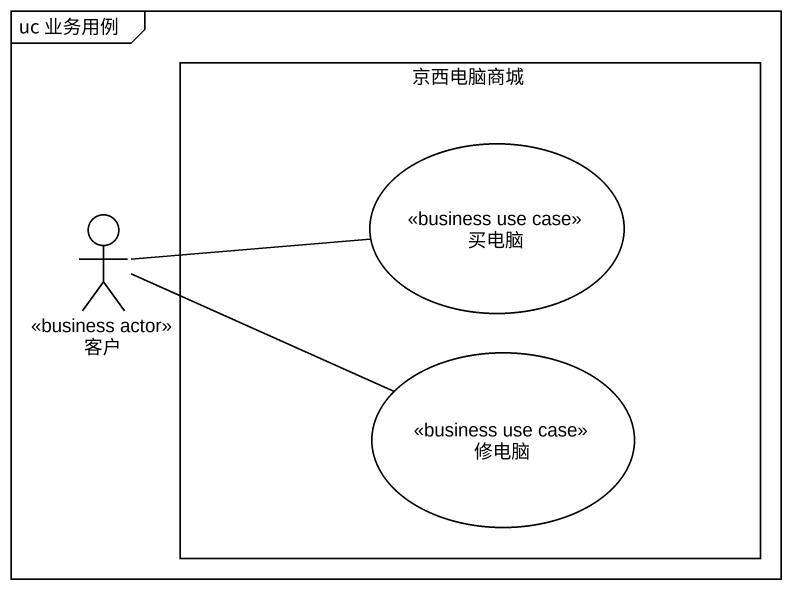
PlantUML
@startuml
mainframe uc 业务用例
rectangle 京西电脑商城 {
  usecase 买电脑 <<business use case>>
  usecase 修电脑 <<business use case>>
}
actor 客户 <<business actor>>
客户 -right- 买电脑
客户 -right- 修电脑
@enduml
